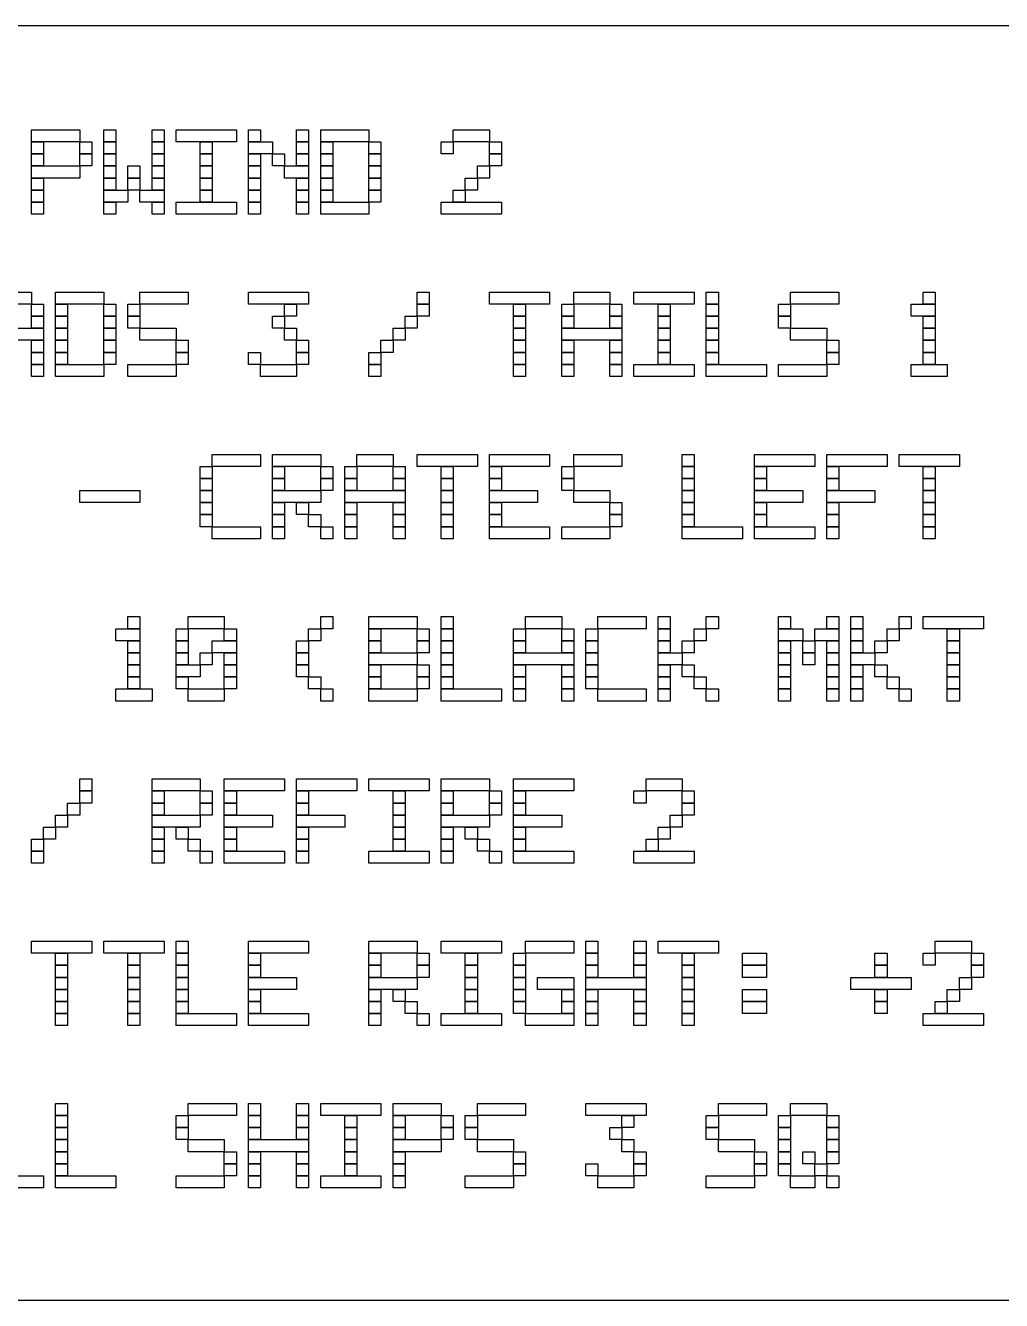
# Model space of a CAD drawing. Extents: x 4 to 296, y 4 to 580.
# Drawn here: x 96.1 to 138.2, y 4 to 59 of the extents above; entities that cross this region are included whole.
import ezdxf

# ---------------------------------------------------------------- set-up
doc = ezdxf.new("R2010")
doc.units = 0
doc.layers.add('CUT', color=1, linetype='CONTINUOUS')
doc.layers.add('RASTER', color=7, linetype='CONTINUOUS')

msp = doc.modelspace()

# ---------------------------------------------------------------- linework, layer by layer
at = {"layer": 'CUT'}
msp.add_lwpolyline([(142.04, 4), (68.84, 4), (68.137, 4.047), (67.528, 4.188), (67.012, 4.422), (66.59, 4.75), (66.262, 5.172), (66.028, 5.688), (65.887, 6.297), (65.84, 7), (65.84, 56), (65.887, 56.703), (66.028, 57.313), (66.262, 57.828), (66.59, 58.25), (67.012, 58.578), (67.528, 58.813), (68.137, 58.953), (68.84, 59), (142.04, 59)], dxfattribs=at)
at = {"layer": 'RASTER'}
for points in [[(96.34, 54.5), (98.42, 54.5), (98.42, 53.98), (96.34, 53.98)], [(99.46, 54.5), (99.98, 54.5), (99.98, 53.98), (99.46, 53.98)], [(101.54, 54.5), (102.06, 54.5), (102.06, 53.98), (101.54, 53.98)], [(102.58, 54.5), (105.18, 54.5), (105.18, 53.98), (102.58, 53.98)], [(105.7, 54.5), (106.22, 54.5), (106.22, 53.98), (105.7, 53.98)], [(107.78, 54.5), (108.3, 54.5), (108.3, 53.98), (107.78, 53.98)], [(108.82, 54.5), (110.9, 54.5), (110.9, 53.98), (108.82, 53.98)], [(114.54, 54.5), (116.1, 54.5), (116.1, 53.98), (114.54, 53.98)], [(96.34, 53.98), (96.86, 53.98), (96.86, 53.46), (96.34, 53.46)], [(98.42, 53.98), (98.94, 53.98), (98.94, 53.46), (98.42, 53.46)], [(99.46, 53.98), (99.98, 53.98), (99.98, 53.46), (99.46, 53.46)], [(101.54, 53.98), (102.06, 53.98), (102.06, 53.46), (101.54, 53.46)], [(103.62, 53.98), (104.14, 53.98), (104.14, 53.46), (103.62, 53.46)], [(105.7, 53.98), (106.74, 53.98), (106.74, 53.46), (105.7, 53.46)], [(107.78, 53.98), (108.3, 53.98), (108.3, 53.46), (107.78, 53.46)], [(108.82, 53.98), (109.34, 53.98), (109.34, 53.46), (108.82, 53.46)], [(110.9, 53.98), (111.42, 53.98), (111.42, 53.46), (110.9, 53.46)], [(114.02, 53.98), (114.54, 53.98), (114.54, 53.46), (114.02, 53.46)], [(116.1, 53.98), (116.62, 53.98), (116.62, 53.46), (116.1, 53.46)], [(96.34, 53.46), (96.86, 53.46), (96.86, 52.94), (96.34, 52.94)], [(98.42, 53.46), (98.94, 53.46), (98.94, 52.94), (98.42, 52.94)], [(99.46, 53.46), (99.98, 53.46), (99.98, 52.94), (99.46, 52.94)], [(101.54, 53.46), (102.06, 53.46), (102.06, 52.94), (101.54, 52.94)], [(103.62, 53.46), (104.14, 53.46), (104.14, 52.94), (103.62, 52.94)], [(105.7, 53.46), (106.22, 53.46), (106.22, 52.94), (105.7, 52.94)], [(106.74, 53.46), (107.26, 53.46), (107.26, 52.94), (106.74, 52.94)], [(107.78, 53.46), (108.3, 53.46), (108.3, 52.94), (107.78, 52.94)], [(108.82, 53.46), (109.34, 53.46), (109.34, 52.94), (108.82, 52.94)], [(110.9, 53.46), (111.42, 53.46), (111.42, 52.94), (110.9, 52.94)], [(116.1, 53.46), (116.62, 53.46), (116.62, 52.94), (116.1, 52.94)], [(96.34, 52.94), (98.42, 52.94), (98.42, 52.42), (96.34, 52.42)], [(99.46, 52.94), (99.98, 52.94), (99.98, 52.42), (99.46, 52.42)], [(100.5, 52.94), (101.02, 52.94), (101.02, 52.42), (100.5, 52.42)], [(101.54, 52.94), (102.06, 52.94), (102.06, 52.42), (101.54, 52.42)], [(103.62, 52.94), (104.14, 52.94), (104.14, 52.42), (103.62, 52.42)], [(105.7, 52.94), (106.22, 52.94), (106.22, 52.42), (105.7, 52.42)], [(107.26, 52.94), (108.3, 52.94), (108.3, 52.42), (107.26, 52.42)], [(108.82, 52.94), (109.34, 52.94), (109.34, 52.42), (108.82, 52.42)], [(110.9, 52.94), (111.42, 52.94), (111.42, 52.42), (110.9, 52.42)], [(115.58, 52.94), (116.1, 52.94), (116.1, 52.42), (115.58, 52.42)], [(96.34, 52.42), (96.86, 52.42), (96.86, 51.9), (96.34, 51.9)], [(99.46, 52.42), (99.98, 52.42), (99.98, 51.9), (99.46, 51.9)], [(100.5, 52.42), (101.02, 52.42), (101.02, 51.9), (100.5, 51.9)], [(101.54, 52.42), (102.06, 52.42), (102.06, 51.9), (101.54, 51.9)], [(103.62, 52.42), (104.14, 52.42), (104.14, 51.9), (103.62, 51.9)], [(105.7, 52.42), (106.22, 52.42), (106.22, 51.9), (105.7, 51.9)], [(107.78, 52.42), (108.3, 52.42), (108.3, 51.9), (107.78, 51.9)], [(108.82, 52.42), (109.34, 52.42), (109.34, 51.9), (108.82, 51.9)], [(110.9, 52.42), (111.42, 52.42), (111.42, 51.9), (110.9, 51.9)], [(115.06, 52.42), (115.58, 52.42), (115.58, 51.9), (115.06, 51.9)], [(96.34, 51.9), (96.86, 51.9), (96.86, 51.38), (96.34, 51.38)], [(99.46, 51.9), (100.5, 51.9), (100.5, 51.38), (99.46, 51.38)], [(101.02, 51.9), (102.06, 51.9), (102.06, 51.38), (101.02, 51.38)], [(103.62, 51.9), (104.14, 51.9), (104.14, 51.38), (103.62, 51.38)], [(105.7, 51.9), (106.22, 51.9), (106.22, 51.38), (105.7, 51.38)], [(107.78, 51.9), (108.3, 51.9), (108.3, 51.38), (107.78, 51.38)], [(108.82, 51.9), (109.34, 51.9), (109.34, 51.38), (108.82, 51.38)], [(110.9, 51.9), (111.42, 51.9), (111.42, 51.38), (110.9, 51.38)], [(114.54, 51.9), (115.06, 51.9), (115.06, 51.38), (114.54, 51.38)], [(96.34, 51.38), (96.86, 51.38), (96.86, 50.86), (96.34, 50.86)], [(99.46, 51.38), (99.98, 51.38), (99.98, 50.86), (99.46, 50.86)], [(101.54, 51.38), (102.06, 51.38), (102.06, 50.86), (101.54, 50.86)], [(102.58, 51.38), (105.18, 51.38), (105.18, 50.86), (102.58, 50.86)], [(105.7, 51.38), (106.22, 51.38), (106.22, 50.86), (105.7, 50.86)], [(107.78, 51.38), (108.3, 51.38), (108.3, 50.86), (107.78, 50.86)], [(108.82, 51.38), (110.9, 51.38), (110.9, 50.86), (108.82, 50.86)], [(114.02, 51.38), (116.62, 51.38), (116.62, 50.86), (114.02, 50.86)], [(94.78, 47.5), (96.34, 47.5), (96.34, 46.98), (94.78, 46.98)], [(97.38, 47.5), (99.46, 47.5), (99.46, 46.98), (97.38, 46.98)], [(101.02, 47.5), (103.1, 47.5), (103.1, 46.98), (101.02, 46.98)], [(105.7, 47.5), (108.3, 47.5), (108.3, 46.98), (105.7, 46.98)], [(112.98, 47.5), (113.5, 47.5), (113.5, 46.98), (112.98, 46.98)], [(116.1, 47.5), (118.7, 47.5), (118.7, 46.98), (116.1, 46.98)], [(119.74, 47.5), (121.3, 47.5), (121.3, 46.98), (119.74, 46.98)], [(122.34, 47.5), (124.94, 47.5), (124.94, 46.98), (122.34, 46.98)], [(125.46, 47.5), (125.98, 47.5), (125.98, 46.98), (125.46, 46.98)], [(129.1, 47.5), (131.18, 47.5), (131.18, 46.98), (129.1, 46.98)], [(134.82, 47.5), (135.34, 47.5), (135.34, 46.98), (134.82, 46.98)], [(96.34, 46.98), (96.86, 46.98), (96.86, 46.46), (96.34, 46.46)], [(97.38, 46.98), (97.9, 46.98), (97.9, 46.46), (97.38, 46.46)], [(99.46, 46.98), (99.98, 46.98), (99.98, 46.46), (99.46, 46.46)], [(100.5, 46.98), (101.02, 46.98), (101.02, 46.46), (100.5, 46.46)], [(107.26, 46.98), (107.78, 46.98), (107.78, 46.46), (107.26, 46.46)], [(112.98, 46.98), (113.5, 46.98), (113.5, 46.46), (112.98, 46.46)], [(117.14, 46.98), (117.66, 46.98), (117.66, 46.46), (117.14, 46.46)], [(119.22, 46.98), (119.74, 46.98), (119.74, 46.46), (119.22, 46.46)], [(121.3, 46.98), (121.82, 46.98), (121.82, 46.46), (121.3, 46.46)], [(123.38, 46.98), (123.9, 46.98), (123.9, 46.46), (123.38, 46.46)], [(125.46, 46.98), (125.98, 46.98), (125.98, 46.46), (125.46, 46.46)], [(128.58, 46.98), (129.1, 46.98), (129.1, 46.46), (128.58, 46.46)], [(134.3, 46.98), (135.34, 46.98), (135.34, 46.46), (134.3, 46.46)], [(96.34, 46.46), (96.86, 46.46), (96.86, 45.94), (96.34, 45.94)], [(97.38, 46.46), (97.9, 46.46), (97.9, 45.94), (97.38, 45.94)], [(99.46, 46.46), (99.98, 46.46), (99.98, 45.94), (99.46, 45.94)], [(100.5, 46.46), (101.02, 46.46), (101.02, 45.94), (100.5, 45.94)], [(106.74, 46.46), (107.26, 46.46), (107.26, 45.94), (106.74, 45.94)], [(112.46, 46.46), (112.98, 46.46), (112.98, 45.94), (112.46, 45.94)], [(117.14, 46.46), (117.66, 46.46), (117.66, 45.94), (117.14, 45.94)], [(119.22, 46.46), (119.74, 46.46), (119.74, 45.94), (119.22, 45.94)], [(121.3, 46.46), (121.82, 46.46), (121.82, 45.94), (121.3, 45.94)], [(123.38, 46.46), (123.9, 46.46), (123.9, 45.94), (123.38, 45.94)], [(125.46, 46.46), (125.98, 46.46), (125.98, 45.94), (125.46, 45.94)], [(128.58, 46.46), (129.1, 46.46), (129.1, 45.94), (128.58, 45.94)], [(134.82, 46.46), (135.34, 46.46), (135.34, 45.94), (134.82, 45.94)], [(94.26, 45.94), (96.86, 45.94), (96.86, 45.42), (94.26, 45.42)], [(97.38, 45.94), (97.9, 45.94), (97.9, 45.42), (97.38, 45.42)], [(99.46, 45.94), (99.98, 45.94), (99.98, 45.42), (99.46, 45.42)], [(101.02, 45.94), (102.58, 45.94), (102.58, 45.42), (101.02, 45.42)], [(107.26, 45.94), (107.78, 45.94), (107.78, 45.42), (107.26, 45.42)], [(111.94, 45.94), (112.46, 45.94), (112.46, 45.42), (111.94, 45.42)], [(117.14, 45.94), (117.66, 45.94), (117.66, 45.42), (117.14, 45.42)], [(119.22, 45.94), (121.82, 45.94), (121.82, 45.42), (119.22, 45.42)], [(123.38, 45.94), (123.9, 45.94), (123.9, 45.42), (123.38, 45.42)], [(125.46, 45.94), (125.98, 45.94), (125.98, 45.42), (125.46, 45.42)], [(129.1, 45.94), (130.66, 45.94), (130.66, 45.42), (129.1, 45.42)], [(134.82, 45.94), (135.34, 45.94), (135.34, 45.42), (134.82, 45.42)], [(96.34, 45.42), (96.86, 45.42), (96.86, 44.9), (96.34, 44.9)], [(97.38, 45.42), (97.9, 45.42), (97.9, 44.9), (97.38, 44.9)], [(99.46, 45.42), (99.98, 45.42), (99.98, 44.9), (99.46, 44.9)], [(102.58, 45.42), (103.1, 45.42), (103.1, 44.9), (102.58, 44.9)], [(107.78, 45.42), (108.3, 45.42), (108.3, 44.9), (107.78, 44.9)], [(111.42, 45.42), (111.94, 45.42), (111.94, 44.9), (111.42, 44.9)], [(117.14, 45.42), (117.66, 45.42), (117.66, 44.9), (117.14, 44.9)], [(119.22, 45.42), (119.74, 45.42), (119.74, 44.9), (119.22, 44.9)], [(121.3, 45.42), (121.82, 45.42), (121.82, 44.9), (121.3, 44.9)], [(123.38, 45.42), (123.9, 45.42), (123.9, 44.9), (123.38, 44.9)], [(125.46, 45.42), (125.98, 45.42), (125.98, 44.9), (125.46, 44.9)], [(130.66, 45.42), (131.18, 45.42), (131.18, 44.9), (130.66, 44.9)], [(134.82, 45.42), (135.34, 45.42), (135.34, 44.9), (134.82, 44.9)], [(96.34, 44.9), (96.86, 44.9), (96.86, 44.38), (96.34, 44.38)], [(97.38, 44.9), (97.9, 44.9), (97.9, 44.38), (97.38, 44.38)], [(99.46, 44.9), (99.98, 44.9), (99.98, 44.38), (99.46, 44.38)], [(102.58, 44.9), (103.1, 44.9), (103.1, 44.38), (102.58, 44.38)], [(105.7, 44.9), (106.22, 44.9), (106.22, 44.38), (105.7, 44.38)], [(107.78, 44.9), (108.3, 44.9), (108.3, 44.38), (107.78, 44.38)], [(110.9, 44.9), (111.42, 44.9), (111.42, 44.38), (110.9, 44.38)], [(117.14, 44.9), (117.66, 44.9), (117.66, 44.38), (117.14, 44.38)], [(119.22, 44.9), (119.74, 44.9), (119.74, 44.38), (119.22, 44.38)], [(121.3, 44.9), (121.82, 44.9), (121.82, 44.38), (121.3, 44.38)], [(123.38, 44.9), (123.9, 44.9), (123.9, 44.38), (123.38, 44.38)], [(125.46, 44.9), (125.98, 44.9), (125.98, 44.38), (125.46, 44.38)], [(130.66, 44.9), (131.18, 44.9), (131.18, 44.38), (130.66, 44.38)], [(134.82, 44.9), (135.34, 44.9), (135.34, 44.38), (134.82, 44.38)], [(96.34, 44.38), (96.86, 44.38), (96.86, 43.86), (96.34, 43.86)], [(97.38, 44.38), (99.46, 44.38), (99.46, 43.86), (97.38, 43.86)], [(100.5, 44.38), (102.58, 44.38), (102.58, 43.86), (100.5, 43.86)], [(106.22, 44.38), (107.78, 44.38), (107.78, 43.86), (106.22, 43.86)], [(110.9, 44.38), (111.42, 44.38), (111.42, 43.86), (110.9, 43.86)], [(117.14, 44.38), (117.66, 44.38), (117.66, 43.86), (117.14, 43.86)], [(119.22, 44.38), (119.74, 44.38), (119.74, 43.86), (119.22, 43.86)], [(121.3, 44.38), (121.82, 44.38), (121.82, 43.86), (121.3, 43.86)], [(122.34, 44.38), (124.94, 44.38), (124.94, 43.86), (122.34, 43.86)], [(125.46, 44.38), (128.06, 44.38), (128.06, 43.86), (125.46, 43.86)], [(128.58, 44.38), (130.66, 44.38), (130.66, 43.86), (128.58, 43.86)], [(134.3, 44.38), (135.86, 44.38), (135.86, 43.86), (134.3, 43.86)], [(104.14, 40.5), (106.22, 40.5), (106.22, 39.98), (104.14, 39.98)], [(106.74, 40.5), (108.82, 40.5), (108.82, 39.98), (106.74, 39.98)], [(110.38, 40.5), (111.94, 40.5), (111.94, 39.98), (110.38, 39.98)], [(112.98, 40.5), (115.58, 40.5), (115.58, 39.98), (112.98, 39.98)], [(116.1, 40.5), (118.7, 40.5), (118.7, 39.98), (116.1, 39.98)], [(119.74, 40.5), (121.82, 40.5), (121.82, 39.98), (119.74, 39.98)], [(124.42, 40.5), (124.94, 40.5), (124.94, 39.98), (124.42, 39.98)], [(127.54, 40.5), (130.14, 40.5), (130.14, 39.98), (127.54, 39.98)], [(130.66, 40.5), (133.26, 40.5), (133.26, 39.98), (130.66, 39.98)], [(133.78, 40.5), (136.38, 40.5), (136.38, 39.98), (133.78, 39.98)], [(103.62, 39.98), (104.14, 39.98), (104.14, 39.46), (103.62, 39.46)], [(106.74, 39.98), (107.26, 39.98), (107.26, 39.46), (106.74, 39.46)], [(108.82, 39.98), (109.34, 39.98), (109.34, 39.46), (108.82, 39.46)], [(109.86, 39.98), (110.38, 39.98), (110.38, 39.46), (109.86, 39.46)], [(111.94, 39.98), (112.46, 39.98), (112.46, 39.46), (111.94, 39.46)], [(114.02, 39.98), (114.54, 39.98), (114.54, 39.46), (114.02, 39.46)], [(116.1, 39.98), (116.62, 39.98), (116.62, 39.46), (116.1, 39.46)], [(119.22, 39.98), (119.74, 39.98), (119.74, 39.46), (119.22, 39.46)], [(124.42, 39.98), (124.94, 39.98), (124.94, 39.46), (124.42, 39.46)], [(127.54, 39.98), (128.06, 39.98), (128.06, 39.46), (127.54, 39.46)], [(130.66, 39.98), (131.18, 39.98), (131.18, 39.46), (130.66, 39.46)], [(134.82, 39.98), (135.34, 39.98), (135.34, 39.46), (134.82, 39.46)], [(103.62, 39.46), (104.14, 39.46), (104.14, 38.94), (103.62, 38.94)], [(106.74, 39.46), (107.26, 39.46), (107.26, 38.94), (106.74, 38.94)], [(108.82, 39.46), (109.34, 39.46), (109.34, 38.94), (108.82, 38.94)], [(109.86, 39.46), (110.38, 39.46), (110.38, 38.94), (109.86, 38.94)], [(111.94, 39.46), (112.46, 39.46), (112.46, 38.94), (111.94, 38.94)], [(114.02, 39.46), (114.54, 39.46), (114.54, 38.94), (114.02, 38.94)], [(116.1, 39.46), (116.62, 39.46), (116.62, 38.94), (116.1, 38.94)], [(119.22, 39.46), (119.74, 39.46), (119.74, 38.94), (119.22, 38.94)], [(124.42, 39.46), (124.94, 39.46), (124.94, 38.94), (124.42, 38.94)], [(127.54, 39.46), (128.06, 39.46), (128.06, 38.94), (127.54, 38.94)], [(130.66, 39.46), (131.18, 39.46), (131.18, 38.94), (130.66, 38.94)], [(134.82, 39.46), (135.34, 39.46), (135.34, 38.94), (134.82, 38.94)], [(98.42, 38.94), (101.02, 38.94), (101.02, 38.42), (98.42, 38.42)], [(103.62, 38.94), (104.14, 38.94), (104.14, 38.42), (103.62, 38.42)], [(106.74, 38.94), (108.82, 38.94), (108.82, 38.42), (106.74, 38.42)], [(109.86, 38.94), (112.46, 38.94), (112.46, 38.42), (109.86, 38.42)], [(114.02, 38.94), (114.54, 38.94), (114.54, 38.42), (114.02, 38.42)], [(116.1, 38.94), (118.18, 38.94), (118.18, 38.42), (116.1, 38.42)], [(119.74, 38.94), (121.3, 38.94), (121.3, 38.42), (119.74, 38.42)], [(124.42, 38.94), (124.94, 38.94), (124.94, 38.42), (124.42, 38.42)], [(127.54, 38.94), (129.62, 38.94), (129.62, 38.42), (127.54, 38.42)], [(130.66, 38.94), (132.74, 38.94), (132.74, 38.42), (130.66, 38.42)], [(134.82, 38.94), (135.34, 38.94), (135.34, 38.42), (134.82, 38.42)], [(103.62, 38.42), (104.14, 38.42), (104.14, 37.9), (103.62, 37.9)], [(106.74, 38.42), (107.26, 38.42), (107.26, 37.9), (106.74, 37.9)], [(107.78, 38.42), (108.3, 38.42), (108.3, 37.9), (107.78, 37.9)], [(109.86, 38.42), (110.38, 38.42), (110.38, 37.9), (109.86, 37.9)], [(111.94, 38.42), (112.46, 38.42), (112.46, 37.9), (111.94, 37.9)], [(114.02, 38.42), (114.54, 38.42), (114.54, 37.9), (114.02, 37.9)], [(116.1, 38.42), (116.62, 38.42), (116.62, 37.9), (116.1, 37.9)], [(121.3, 38.42), (121.82, 38.42), (121.82, 37.9), (121.3, 37.9)], [(124.42, 38.42), (124.94, 38.42), (124.94, 37.9), (124.42, 37.9)], [(127.54, 38.42), (128.06, 38.42), (128.06, 37.9), (127.54, 37.9)], [(130.66, 38.42), (131.18, 38.42), (131.18, 37.9), (130.66, 37.9)], [(134.82, 38.42), (135.34, 38.42), (135.34, 37.9), (134.82, 37.9)], [(103.62, 37.9), (104.14, 37.9), (104.14, 37.38), (103.62, 37.38)], [(106.74, 37.9), (107.26, 37.9), (107.26, 37.38), (106.74, 37.38)], [(108.3, 37.9), (108.82, 37.9), (108.82, 37.38), (108.3, 37.38)], [(109.86, 37.9), (110.38, 37.9), (110.38, 37.38), (109.86, 37.38)], [(111.94, 37.9), (112.46, 37.9), (112.46, 37.38), (111.94, 37.38)], [(114.02, 37.9), (114.54, 37.9), (114.54, 37.38), (114.02, 37.38)], [(116.1, 37.9), (116.62, 37.9), (116.62, 37.38), (116.1, 37.38)], [(121.3, 37.9), (121.82, 37.9), (121.82, 37.38), (121.3, 37.38)], [(124.42, 37.9), (124.94, 37.9), (124.94, 37.38), (124.42, 37.38)], [(127.54, 37.9), (128.06, 37.9), (128.06, 37.38), (127.54, 37.38)], [(130.66, 37.9), (131.18, 37.9), (131.18, 37.38), (130.66, 37.38)], [(134.82, 37.9), (135.34, 37.9), (135.34, 37.38), (134.82, 37.38)], [(104.14, 37.38), (106.22, 37.38), (106.22, 36.86), (104.14, 36.86)], [(106.74, 37.38), (107.26, 37.38), (107.26, 36.86), (106.74, 36.86)], [(108.82, 37.38), (109.34, 37.38), (109.34, 36.86), (108.82, 36.86)], [(109.86, 37.38), (110.38, 37.38), (110.38, 36.86), (109.86, 36.86)], [(111.94, 37.38), (112.46, 37.38), (112.46, 36.86), (111.94, 36.86)], [(114.02, 37.38), (114.54, 37.38), (114.54, 36.86), (114.02, 36.86)], [(116.1, 37.38), (118.7, 37.38), (118.7, 36.86), (116.1, 36.86)], [(119.22, 37.38), (121.3, 37.38), (121.3, 36.86), (119.22, 36.86)], [(124.42, 37.38), (127.02, 37.38), (127.02, 36.86), (124.42, 36.86)], [(127.54, 37.38), (130.14, 37.38), (130.14, 36.86), (127.54, 36.86)], [(130.66, 37.38), (131.18, 37.38), (131.18, 36.86), (130.66, 36.86)], [(134.82, 37.38), (135.34, 37.38), (135.34, 36.86), (134.82, 36.86)], [(100.5, 33.5), (101.02, 33.5), (101.02, 32.98), (100.5, 32.98)], [(103.1, 33.5), (104.66, 33.5), (104.66, 32.98), (103.1, 32.98)], [(108.82, 33.5), (109.34, 33.5), (109.34, 32.98), (108.82, 32.98)], [(110.9, 33.5), (112.98, 33.5), (112.98, 32.98), (110.9, 32.98)], [(114.02, 33.5), (114.54, 33.5), (114.54, 32.98), (114.02, 32.98)], [(117.66, 33.5), (119.22, 33.5), (119.22, 32.98), (117.66, 32.98)], [(120.78, 33.5), (122.86, 33.5), (122.86, 32.98), (120.78, 32.98)], [(123.38, 33.5), (123.9, 33.5), (123.9, 32.98), (123.38, 32.98)], [(125.46, 33.5), (125.98, 33.5), (125.98, 32.98), (125.46, 32.98)], [(128.58, 33.5), (129.1, 33.5), (129.1, 32.98), (128.58, 32.98)], [(130.66, 33.5), (131.18, 33.5), (131.18, 32.98), (130.66, 32.98)], [(131.7, 33.5), (132.22, 33.5), (132.22, 32.98), (131.7, 32.98)], [(133.78, 33.5), (134.3, 33.5), (134.3, 32.98), (133.78, 32.98)], [(134.82, 33.5), (137.42, 33.5), (137.42, 32.98), (134.82, 32.98)], [(99.98, 32.98), (101.02, 32.98), (101.02, 32.46), (99.98, 32.46)], [(100.5, 32.46), (101.02, 32.46), (101.02, 31.94), (100.5, 31.94)], [(102.58, 32.98), (103.1, 32.98), (103.1, 32.46), (102.58, 32.46)], [(102.58, 32.46), (103.1, 32.46), (103.1, 31.94), (102.58, 31.94)], [(104.14, 32.46), (105.18, 32.46), (105.18, 31.94), (104.14, 31.94)], [(104.66, 32.98), (105.18, 32.98), (105.18, 32.46), (104.66, 32.46)], [(107.78, 32.46), (108.3, 32.46), (108.3, 31.94), (107.78, 31.94)], [(108.3, 32.98), (108.82, 32.98), (108.82, 32.46), (108.3, 32.46)], [(110.9, 32.98), (111.42, 32.98), (111.42, 32.46), (110.9, 32.46)], [(110.9, 32.46), (111.42, 32.46), (111.42, 31.94), (110.9, 31.94)], [(112.98, 32.98), (113.5, 32.98), (113.5, 32.46), (112.98, 32.46)], [(112.98, 32.46), (113.5, 32.46), (113.5, 31.94), (112.98, 31.94)], [(114.02, 32.98), (114.54, 32.98), (114.54, 32.46), (114.02, 32.46)], [(114.02, 32.46), (114.54, 32.46), (114.54, 31.94), (114.02, 31.94)], [(117.14, 32.98), (117.66, 32.98), (117.66, 32.46), (117.14, 32.46)], [(117.14, 32.46), (117.66, 32.46), (117.66, 31.94), (117.14, 31.94)], [(119.22, 32.98), (119.74, 32.98), (119.74, 32.46), (119.22, 32.46)], [(119.22, 32.46), (119.74, 32.46), (119.74, 31.94), (119.22, 31.94)], [(120.26, 32.98), (120.78, 32.98), (120.78, 32.46), (120.26, 32.46)], [(120.26, 32.46), (120.78, 32.46), (120.78, 31.94), (120.26, 31.94)], [(123.38, 32.98), (123.9, 32.98), (123.9, 32.46), (123.38, 32.46)], [(123.38, 32.46), (123.9, 32.46), (123.9, 31.94), (123.38, 31.94)], [(124.42, 32.46), (124.94, 32.46), (124.94, 31.94), (124.42, 31.94)], [(124.94, 32.98), (125.46, 32.98), (125.46, 32.46), (124.94, 32.46)], [(128.58, 32.98), (129.62, 32.98), (129.62, 32.46), (128.58, 32.46)], [(128.58, 32.46), (129.1, 32.46), (129.1, 31.94), (128.58, 31.94)], [(129.62, 32.46), (130.14, 32.46), (130.14, 31.94), (129.62, 31.94)], [(130.14, 32.98), (131.18, 32.98), (131.18, 32.46), (130.14, 32.46)], [(130.66, 32.46), (131.18, 32.46), (131.18, 31.94), (130.66, 31.94)], [(131.7, 32.98), (132.22, 32.98), (132.22, 32.46), (131.7, 32.46)], [(131.7, 32.46), (132.22, 32.46), (132.22, 31.94), (131.7, 31.94)], [(132.74, 32.46), (133.26, 32.46), (133.26, 31.94), (132.74, 31.94)], [(133.26, 32.98), (133.78, 32.98), (133.78, 32.46), (133.26, 32.46)], [(135.86, 32.98), (136.38, 32.98), (136.38, 32.46), (135.86, 32.46)], [(135.86, 32.46), (136.38, 32.46), (136.38, 31.94), (135.86, 31.94)], [(100.5, 31.94), (101.02, 31.94), (101.02, 31.42), (100.5, 31.42)], [(102.58, 31.94), (103.1, 31.94), (103.1, 31.42), (102.58, 31.42)], [(103.62, 31.94), (104.14, 31.94), (104.14, 31.42), (103.62, 31.42)], [(104.66, 31.94), (105.18, 31.94), (105.18, 31.42), (104.66, 31.42)], [(107.78, 31.94), (108.3, 31.94), (108.3, 31.42), (107.78, 31.42)], [(110.9, 31.94), (112.98, 31.94), (112.98, 31.42), (110.9, 31.42)], [(114.02, 31.94), (114.54, 31.94), (114.54, 31.42), (114.02, 31.42)], [(117.14, 31.94), (119.74, 31.94), (119.74, 31.42), (117.14, 31.42)], [(120.26, 31.94), (120.78, 31.94), (120.78, 31.42), (120.26, 31.42)], [(123.38, 31.94), (124.42, 31.94), (124.42, 31.42), (123.38, 31.42)], [(128.58, 31.94), (129.1, 31.94), (129.1, 31.42), (128.58, 31.42)], [(129.62, 31.94), (130.14, 31.94), (130.14, 31.42), (129.62, 31.42)], [(130.66, 31.94), (131.18, 31.94), (131.18, 31.42), (130.66, 31.42)], [(131.7, 31.94), (132.74, 31.94), (132.74, 31.42), (131.7, 31.42)], [(135.86, 31.94), (136.38, 31.94), (136.38, 31.42), (135.86, 31.42)], [(100.5, 31.42), (101.02, 31.42), (101.02, 30.9), (100.5, 30.9)], [(102.58, 31.42), (103.62, 31.42), (103.62, 30.9), (102.58, 30.9)], [(104.66, 31.42), (105.18, 31.42), (105.18, 30.9), (104.66, 30.9)], [(107.78, 31.42), (108.3, 31.42), (108.3, 30.9), (107.78, 30.9)], [(110.9, 31.42), (111.42, 31.42), (111.42, 30.9), (110.9, 30.9)], [(112.98, 31.42), (113.5, 31.42), (113.5, 30.9), (112.98, 30.9)], [(114.02, 31.42), (114.54, 31.42), (114.54, 30.9), (114.02, 30.9)], [(117.14, 31.42), (117.66, 31.42), (117.66, 30.9), (117.14, 30.9)], [(119.22, 31.42), (119.74, 31.42), (119.74, 30.9), (119.22, 30.9)], [(120.26, 31.42), (120.78, 31.42), (120.78, 30.9), (120.26, 30.9)], [(123.38, 31.42), (123.9, 31.42), (123.9, 30.9), (123.38, 30.9)], [(124.42, 31.42), (124.94, 31.42), (124.94, 30.9), (124.42, 30.9)], [(128.58, 31.42), (129.1, 31.42), (129.1, 30.9), (128.58, 30.9)], [(130.66, 31.42), (131.18, 31.42), (131.18, 30.9), (130.66, 30.9)], [(131.7, 31.42), (132.22, 31.42), (132.22, 30.9), (131.7, 30.9)], [(132.74, 31.42), (133.26, 31.42), (133.26, 30.9), (132.74, 30.9)], [(135.86, 31.42), (136.38, 31.42), (136.38, 30.9), (135.86, 30.9)], [(100.5, 30.9), (101.02, 30.9), (101.02, 30.38), (100.5, 30.38)], [(102.58, 30.9), (103.1, 30.9), (103.1, 30.38), (102.58, 30.38)], [(104.66, 30.9), (105.18, 30.9), (105.18, 30.38), (104.66, 30.38)], [(108.3, 30.9), (108.82, 30.9), (108.82, 30.38), (108.3, 30.38)], [(110.9, 30.9), (111.42, 30.9), (111.42, 30.38), (110.9, 30.38)], [(112.98, 30.9), (113.5, 30.9), (113.5, 30.38), (112.98, 30.38)], [(114.02, 30.9), (114.54, 30.9), (114.54, 30.38), (114.02, 30.38)], [(117.14, 30.9), (117.66, 30.9), (117.66, 30.38), (117.14, 30.38)], [(119.22, 30.9), (119.74, 30.9), (119.74, 30.38), (119.22, 30.38)], [(120.26, 30.9), (120.78, 30.9), (120.78, 30.38), (120.26, 30.38)], [(123.38, 30.9), (123.9, 30.9), (123.9, 30.38), (123.38, 30.38)], [(124.94, 30.9), (125.46, 30.9), (125.46, 30.38), (124.94, 30.38)], [(128.58, 30.9), (129.1, 30.9), (129.1, 30.38), (128.58, 30.38)], [(130.66, 30.9), (131.18, 30.9), (131.18, 30.38), (130.66, 30.38)], [(131.7, 30.9), (132.22, 30.9), (132.22, 30.38), (131.7, 30.38)], [(133.26, 30.9), (133.78, 30.9), (133.78, 30.38), (133.26, 30.38)], [(135.86, 30.9), (136.38, 30.9), (136.38, 30.38), (135.86, 30.38)], [(99.98, 30.38), (101.54, 30.38), (101.54, 29.86), (99.98, 29.86)], [(103.1, 30.38), (104.66, 30.38), (104.66, 29.86), (103.1, 29.86)], [(108.82, 30.38), (109.34, 30.38), (109.34, 29.86), (108.82, 29.86)], [(110.9, 30.38), (112.98, 30.38), (112.98, 29.86), (110.9, 29.86)], [(114.02, 30.38), (116.62, 30.38), (116.62, 29.86), (114.02, 29.86)], [(117.14, 30.38), (117.66, 30.38), (117.66, 29.86), (117.14, 29.86)], [(119.22, 30.38), (119.74, 30.38), (119.74, 29.86), (119.22, 29.86)], [(120.78, 30.38), (122.86, 30.38), (122.86, 29.86), (120.78, 29.86)], [(123.38, 30.38), (123.9, 30.38), (123.9, 29.86), (123.38, 29.86)], [(125.46, 30.38), (125.98, 30.38), (125.98, 29.86), (125.46, 29.86)], [(128.58, 30.38), (129.1, 30.38), (129.1, 29.86), (128.58, 29.86)], [(130.66, 30.38), (131.18, 30.38), (131.18, 29.86), (130.66, 29.86)], [(131.7, 30.38), (132.22, 30.38), (132.22, 29.86), (131.7, 29.86)], [(133.78, 30.38), (134.3, 30.38), (134.3, 29.86), (133.78, 29.86)], [(135.86, 30.38), (136.38, 30.38), (136.38, 29.86), (135.86, 29.86)], [(98.42, 26.5), (98.94, 26.5), (98.94, 25.98), (98.42, 25.98)], [(101.54, 26.5), (103.62, 26.5), (103.62, 25.98), (101.54, 25.98)], [(104.66, 26.5), (107.26, 26.5), (107.26, 25.98), (104.66, 25.98)], [(107.78, 26.5), (110.38, 26.5), (110.38, 25.98), (107.78, 25.98)], [(110.9, 26.5), (113.5, 26.5), (113.5, 25.98), (110.9, 25.98)], [(114.02, 26.5), (116.1, 26.5), (116.1, 25.98), (114.02, 25.98)], [(117.14, 26.5), (119.74, 26.5), (119.74, 25.98), (117.14, 25.98)], [(122.86, 26.5), (124.42, 26.5), (124.42, 25.98), (122.86, 25.98)], [(98.42, 25.98), (98.94, 25.98), (98.94, 25.46), (98.42, 25.46)], [(101.54, 25.98), (102.06, 25.98), (102.06, 25.46), (101.54, 25.46)], [(103.62, 25.98), (104.14, 25.98), (104.14, 25.46), (103.62, 25.46)], [(104.66, 25.98), (105.18, 25.98), (105.18, 25.46), (104.66, 25.46)], [(107.78, 25.98), (108.3, 25.98), (108.3, 25.46), (107.78, 25.46)], [(111.94, 25.98), (112.46, 25.98), (112.46, 25.46), (111.94, 25.46)], [(114.02, 25.98), (114.54, 25.98), (114.54, 25.46), (114.02, 25.46)], [(116.1, 25.98), (116.62, 25.98), (116.62, 25.46), (116.1, 25.46)], [(117.14, 25.98), (117.66, 25.98), (117.66, 25.46), (117.14, 25.46)], [(122.34, 25.98), (122.86, 25.98), (122.86, 25.46), (122.34, 25.46)], [(124.42, 25.98), (124.94, 25.98), (124.94, 25.46), (124.42, 25.46)], [(97.9, 25.46), (98.42, 25.46), (98.42, 24.94), (97.9, 24.94)], [(101.54, 25.46), (102.06, 25.46), (102.06, 24.94), (101.54, 24.94)], [(103.62, 25.46), (104.14, 25.46), (104.14, 24.94), (103.62, 24.94)], [(104.66, 25.46), (105.18, 25.46), (105.18, 24.94), (104.66, 24.94)], [(107.78, 25.46), (108.3, 25.46), (108.3, 24.94), (107.78, 24.94)], [(111.94, 25.46), (112.46, 25.46), (112.46, 24.94), (111.94, 24.94)], [(114.02, 25.46), (114.54, 25.46), (114.54, 24.94), (114.02, 24.94)], [(116.1, 25.46), (116.62, 25.46), (116.62, 24.94), (116.1, 24.94)], [(117.14, 25.46), (117.66, 25.46), (117.66, 24.94), (117.14, 24.94)], [(124.42, 25.46), (124.94, 25.46), (124.94, 24.94), (124.42, 24.94)], [(97.38, 24.94), (97.9, 24.94), (97.9, 24.42), (97.38, 24.42)], [(101.54, 24.94), (103.62, 24.94), (103.62, 24.42), (101.54, 24.42)], [(104.66, 24.94), (106.74, 24.94), (106.74, 24.42), (104.66, 24.42)], [(107.78, 24.94), (109.86, 24.94), (109.86, 24.42), (107.78, 24.42)], [(111.94, 24.94), (112.46, 24.94), (112.46, 24.42), (111.94, 24.42)], [(114.02, 24.94), (116.1, 24.94), (116.1, 24.42), (114.02, 24.42)], [(117.14, 24.94), (119.22, 24.94), (119.22, 24.42), (117.14, 24.42)], [(123.9, 24.94), (124.42, 24.94), (124.42, 24.42), (123.9, 24.42)], [(96.86, 24.42), (97.38, 24.42), (97.38, 23.9), (96.86, 23.9)], [(101.54, 24.42), (102.06, 24.42), (102.06, 23.9), (101.54, 23.9)], [(102.58, 24.42), (103.1, 24.42), (103.1, 23.9), (102.58, 23.9)], [(104.66, 24.42), (105.18, 24.42), (105.18, 23.9), (104.66, 23.9)], [(107.78, 24.42), (108.3, 24.42), (108.3, 23.9), (107.78, 23.9)], [(111.94, 24.42), (112.46, 24.42), (112.46, 23.9), (111.94, 23.9)], [(114.02, 24.42), (114.54, 24.42), (114.54, 23.9), (114.02, 23.9)], [(115.06, 24.42), (115.58, 24.42), (115.58, 23.9), (115.06, 23.9)], [(117.14, 24.42), (117.66, 24.42), (117.66, 23.9), (117.14, 23.9)], [(123.38, 24.42), (123.9, 24.42), (123.9, 23.9), (123.38, 23.9)], [(96.34, 23.9), (96.86, 23.9), (96.86, 23.38), (96.34, 23.38)], [(101.54, 23.9), (102.06, 23.9), (102.06, 23.38), (101.54, 23.38)], [(103.1, 23.9), (103.62, 23.9), (103.62, 23.38), (103.1, 23.38)], [(104.66, 23.9), (105.18, 23.9), (105.18, 23.38), (104.66, 23.38)], [(107.78, 23.9), (108.3, 23.9), (108.3, 23.38), (107.78, 23.38)], [(111.94, 23.9), (112.46, 23.9), (112.46, 23.38), (111.94, 23.38)], [(114.02, 23.9), (114.54, 23.9), (114.54, 23.38), (114.02, 23.38)], [(115.58, 23.9), (116.1, 23.9), (116.1, 23.38), (115.58, 23.38)], [(117.14, 23.9), (117.66, 23.9), (117.66, 23.38), (117.14, 23.38)], [(122.86, 23.9), (123.38, 23.9), (123.38, 23.38), (122.86, 23.38)], [(96.34, 23.38), (96.86, 23.38), (96.86, 22.86), (96.34, 22.86)], [(101.54, 23.38), (102.06, 23.38), (102.06, 22.86), (101.54, 22.86)], [(103.62, 23.38), (104.14, 23.38), (104.14, 22.86), (103.62, 22.86)], [(104.66, 23.38), (107.26, 23.38), (107.26, 22.86), (104.66, 22.86)], [(107.78, 23.38), (108.3, 23.38), (108.3, 22.86), (107.78, 22.86)], [(110.9, 23.38), (113.5, 23.38), (113.5, 22.86), (110.9, 22.86)], [(114.02, 23.38), (114.54, 23.38), (114.54, 22.86), (114.02, 22.86)], [(116.1, 23.38), (116.62, 23.38), (116.62, 22.86), (116.1, 22.86)], [(117.14, 23.38), (119.74, 23.38), (119.74, 22.86), (117.14, 22.86)], [(122.34, 23.38), (124.94, 23.38), (124.94, 22.86), (122.34, 22.86)], [(96.34, 19.5), (98.94, 19.5), (98.94, 18.98), (96.34, 18.98)], [(99.46, 19.5), (102.06, 19.5), (102.06, 18.98), (99.46, 18.98)], [(102.58, 19.5), (103.1, 19.5), (103.1, 18.98), (102.58, 18.98)], [(105.7, 19.5), (108.3, 19.5), (108.3, 18.98), (105.7, 18.98)], [(110.9, 19.5), (112.98, 19.5), (112.98, 18.98), (110.9, 18.98)], [(114.02, 19.5), (116.62, 19.5), (116.62, 18.98), (114.02, 18.98)], [(117.66, 19.5), (119.74, 19.5), (119.74, 18.98), (117.66, 18.98)], [(120.26, 19.5), (120.78, 19.5), (120.78, 18.98), (120.26, 18.98)], [(122.34, 19.5), (122.86, 19.5), (122.86, 18.98), (122.34, 18.98)], [(123.38, 19.5), (125.98, 19.5), (125.98, 18.98), (123.38, 18.98)], [(135.34, 19.5), (136.9, 19.5), (136.9, 18.98), (135.34, 18.98)], [(97.38, 18.98), (97.9, 18.98), (97.9, 18.46), (97.38, 18.46)], [(100.5, 18.98), (101.02, 18.98), (101.02, 18.46), (100.5, 18.46)], [(102.58, 18.98), (103.1, 18.98), (103.1, 18.46), (102.58, 18.46)], [(105.7, 18.98), (106.22, 18.98), (106.22, 18.46), (105.7, 18.46)], [(110.9, 18.98), (111.42, 18.98), (111.42, 18.46), (110.9, 18.46)], [(112.98, 18.98), (113.5, 18.98), (113.5, 18.46), (112.98, 18.46)], [(115.06, 18.98), (115.58, 18.98), (115.58, 18.46), (115.06, 18.46)], [(117.14, 18.98), (117.66, 18.98), (117.66, 18.46), (117.14, 18.46)], [(120.26, 18.98), (120.78, 18.98), (120.78, 18.46), (120.26, 18.46)], [(122.34, 18.98), (122.86, 18.98), (122.86, 18.46), (122.34, 18.46)], [(124.42, 18.98), (124.94, 18.98), (124.94, 18.46), (124.42, 18.46)], [(127.02, 18.98), (128.06, 18.98), (128.06, 18.46), (127.02, 18.46)], [(132.74, 18.98), (133.26, 18.98), (133.26, 18.46), (132.74, 18.46)], [(134.82, 18.98), (135.34, 18.98), (135.34, 18.46), (134.82, 18.46)], [(136.9, 18.98), (137.42, 18.98), (137.42, 18.46), (136.9, 18.46)], [(97.38, 18.46), (97.9, 18.46), (97.9, 17.94), (97.38, 17.94)], [(100.5, 18.46), (101.02, 18.46), (101.02, 17.94), (100.5, 17.94)], [(102.58, 18.46), (103.1, 18.46), (103.1, 17.94), (102.58, 17.94)], [(105.7, 18.46), (106.22, 18.46), (106.22, 17.94), (105.7, 17.94)], [(110.9, 18.46), (111.42, 18.46), (111.42, 17.94), (110.9, 17.94)], [(112.98, 18.46), (113.5, 18.46), (113.5, 17.94), (112.98, 17.94)], [(115.06, 18.46), (115.58, 18.46), (115.58, 17.94), (115.06, 17.94)], [(117.14, 18.46), (117.66, 18.46), (117.66, 17.94), (117.14, 17.94)], [(120.26, 18.46), (120.78, 18.46), (120.78, 17.94), (120.26, 17.94)], [(122.34, 18.46), (122.86, 18.46), (122.86, 17.94), (122.34, 17.94)], [(124.42, 18.46), (124.94, 18.46), (124.94, 17.94), (124.42, 17.94)], [(127.02, 18.46), (128.06, 18.46), (128.06, 17.94), (127.02, 17.94)], [(132.74, 18.46), (133.26, 18.46), (133.26, 17.94), (132.74, 17.94)], [(136.9, 18.46), (137.42, 18.46), (137.42, 17.94), (136.9, 17.94)], [(97.38, 17.94), (97.9, 17.94), (97.9, 17.42), (97.38, 17.42)], [(100.5, 17.94), (101.02, 17.94), (101.02, 17.42), (100.5, 17.42)], [(102.58, 17.94), (103.1, 17.94), (103.1, 17.42), (102.58, 17.42)], [(105.7, 17.94), (107.78, 17.94), (107.78, 17.42), (105.7, 17.42)], [(110.9, 17.94), (112.98, 17.94), (112.98, 17.42), (110.9, 17.42)], [(115.06, 17.94), (115.58, 17.94), (115.58, 17.42), (115.06, 17.42)], [(117.14, 17.94), (117.66, 17.94), (117.66, 17.42), (117.14, 17.42)], [(118.18, 17.94), (119.74, 17.94), (119.74, 17.42), (118.18, 17.42)], [(120.26, 17.94), (122.86, 17.94), (122.86, 17.42), (120.26, 17.42)], [(124.42, 17.94), (124.94, 17.94), (124.94, 17.42), (124.42, 17.42)], [(131.7, 17.94), (134.3, 17.94), (134.3, 17.42), (131.7, 17.42)], [(136.38, 17.94), (136.9, 17.94), (136.9, 17.42), (136.38, 17.42)], [(97.38, 17.42), (97.9, 17.42), (97.9, 16.9), (97.38, 16.9)], [(100.5, 17.42), (101.02, 17.42), (101.02, 16.9), (100.5, 16.9)], [(102.58, 17.42), (103.1, 17.42), (103.1, 16.9), (102.58, 16.9)], [(105.7, 17.42), (106.22, 17.42), (106.22, 16.9), (105.7, 16.9)], [(110.9, 17.42), (111.42, 17.42), (111.42, 16.9), (110.9, 16.9)], [(111.94, 17.42), (112.46, 17.42), (112.46, 16.9), (111.94, 16.9)], [(115.06, 17.42), (115.58, 17.42), (115.58, 16.9), (115.06, 16.9)], [(117.14, 17.42), (117.66, 17.42), (117.66, 16.9), (117.14, 16.9)], [(119.22, 17.42), (119.74, 17.42), (119.74, 16.9), (119.22, 16.9)], [(120.26, 17.42), (120.78, 17.42), (120.78, 16.9), (120.26, 16.9)], [(122.34, 17.42), (122.86, 17.42), (122.86, 16.9), (122.34, 16.9)], [(124.42, 17.42), (124.94, 17.42), (124.94, 16.9), (124.42, 16.9)], [(127.02, 17.42), (128.06, 17.42), (128.06, 16.9), (127.02, 16.9)], [(132.74, 17.42), (133.26, 17.42), (133.26, 16.9), (132.74, 16.9)], [(135.86, 17.42), (136.38, 17.42), (136.38, 16.9), (135.86, 16.9)], [(97.38, 16.9), (97.9, 16.9), (97.9, 16.38), (97.38, 16.38)], [(100.5, 16.9), (101.02, 16.9), (101.02, 16.38), (100.5, 16.38)], [(102.58, 16.9), (103.1, 16.9), (103.1, 16.38), (102.58, 16.38)], [(105.7, 16.9), (106.22, 16.9), (106.22, 16.38), (105.7, 16.38)], [(110.9, 16.9), (111.42, 16.9), (111.42, 16.38), (110.9, 16.38)], [(112.46, 16.9), (112.98, 16.9), (112.98, 16.38), (112.46, 16.38)], [(115.06, 16.9), (115.58, 16.9), (115.58, 16.38), (115.06, 16.38)], [(117.14, 16.9), (117.66, 16.9), (117.66, 16.38), (117.14, 16.38)], [(119.22, 16.9), (119.74, 16.9), (119.74, 16.38), (119.22, 16.38)], [(120.26, 16.9), (120.78, 16.9), (120.78, 16.38), (120.26, 16.38)], [(122.34, 16.9), (122.86, 16.9), (122.86, 16.38), (122.34, 16.38)], [(124.42, 16.9), (124.94, 16.9), (124.94, 16.38), (124.42, 16.38)], [(127.02, 16.9), (128.06, 16.9), (128.06, 16.38), (127.02, 16.38)], [(132.74, 16.9), (133.26, 16.9), (133.26, 16.38), (132.74, 16.38)], [(135.34, 16.9), (135.86, 16.9), (135.86, 16.38), (135.34, 16.38)], [(97.38, 16.38), (97.9, 16.38), (97.9, 15.86), (97.38, 15.86)], [(100.5, 16.38), (101.02, 16.38), (101.02, 15.86), (100.5, 15.86)], [(102.58, 16.38), (105.18, 16.38), (105.18, 15.86), (102.58, 15.86)], [(105.7, 16.38), (108.3, 16.38), (108.3, 15.86), (105.7, 15.86)], [(110.9, 16.38), (111.42, 16.38), (111.42, 15.86), (110.9, 15.86)], [(112.98, 16.38), (113.5, 16.38), (113.5, 15.86), (112.98, 15.86)], [(114.02, 16.38), (116.62, 16.38), (116.62, 15.86), (114.02, 15.86)], [(117.66, 16.38), (119.74, 16.38), (119.74, 15.86), (117.66, 15.86)], [(120.26, 16.38), (120.78, 16.38), (120.78, 15.86), (120.26, 15.86)], [(122.34, 16.38), (122.86, 16.38), (122.86, 15.86), (122.34, 15.86)], [(124.42, 16.38), (124.94, 16.38), (124.94, 15.86), (124.42, 15.86)], [(134.82, 16.38), (137.42, 16.38), (137.42, 15.86), (134.82, 15.86)], [(97.38, 12.5), (97.9, 12.5), (97.9, 11.98), (97.38, 11.98)], [(103.1, 12.5), (105.18, 12.5), (105.18, 11.98), (103.1, 11.98)], [(105.7, 12.5), (106.22, 12.5), (106.22, 11.98), (105.7, 11.98)], [(107.78, 12.5), (108.3, 12.5), (108.3, 11.98), (107.78, 11.98)], [(108.82, 12.5), (111.42, 12.5), (111.42, 11.98), (108.82, 11.98)], [(111.94, 12.5), (114.02, 12.5), (114.02, 11.98), (111.94, 11.98)], [(115.58, 12.5), (117.66, 12.5), (117.66, 11.98), (115.58, 11.98)], [(120.26, 12.5), (122.86, 12.5), (122.86, 11.98), (120.26, 11.98)], [(125.98, 12.5), (128.06, 12.5), (128.06, 11.98), (125.98, 11.98)], [(129.1, 12.5), (130.66, 12.5), (130.66, 11.98), (129.1, 11.98)], [(97.38, 11.98), (97.9, 11.98), (97.9, 11.46), (97.38, 11.46)], [(102.58, 11.98), (103.1, 11.98), (103.1, 11.46), (102.58, 11.46)], [(105.7, 11.98), (106.22, 11.98), (106.22, 11.46), (105.7, 11.46)], [(107.78, 11.98), (108.3, 11.98), (108.3, 11.46), (107.78, 11.46)], [(109.86, 11.98), (110.38, 11.98), (110.38, 11.46), (109.86, 11.46)], [(111.94, 11.98), (112.46, 11.98), (112.46, 11.46), (111.94, 11.46)], [(114.02, 11.98), (114.54, 11.98), (114.54, 11.46), (114.02, 11.46)], [(115.06, 11.98), (115.58, 11.98), (115.58, 11.46), (115.06, 11.46)], [(121.82, 11.98), (122.34, 11.98), (122.34, 11.46), (121.82, 11.46)], [(125.46, 11.98), (125.98, 11.98), (125.98, 11.46), (125.46, 11.46)], [(128.58, 11.98), (129.1, 11.98), (129.1, 11.46), (128.58, 11.46)], [(130.66, 11.98), (131.18, 11.98), (131.18, 11.46), (130.66, 11.46)], [(97.38, 11.46), (97.9, 11.46), (97.9, 10.94), (97.38, 10.94)], [(102.58, 11.46), (103.1, 11.46), (103.1, 10.94), (102.58, 10.94)], [(105.7, 11.46), (106.22, 11.46), (106.22, 10.94), (105.7, 10.94)], [(107.78, 11.46), (108.3, 11.46), (108.3, 10.94), (107.78, 10.94)], [(109.86, 11.46), (110.38, 11.46), (110.38, 10.94), (109.86, 10.94)], [(111.94, 11.46), (112.46, 11.46), (112.46, 10.94), (111.94, 10.94)], [(114.02, 11.46), (114.54, 11.46), (114.54, 10.94), (114.02, 10.94)], [(115.06, 11.46), (115.58, 11.46), (115.58, 10.94), (115.06, 10.94)], [(121.3, 11.46), (121.82, 11.46), (121.82, 10.94), (121.3, 10.94)], [(125.46, 11.46), (125.98, 11.46), (125.98, 10.94), (125.46, 10.94)], [(128.58, 11.46), (129.1, 11.46), (129.1, 10.94), (128.58, 10.94)], [(130.66, 11.46), (131.18, 11.46), (131.18, 10.94), (130.66, 10.94)], [(97.38, 10.94), (97.9, 10.94), (97.9, 10.42), (97.38, 10.42)], [(103.1, 10.94), (104.66, 10.94), (104.66, 10.42), (103.1, 10.42)], [(105.7, 10.94), (108.3, 10.94), (108.3, 10.42), (105.7, 10.42)], [(109.86, 10.94), (110.38, 10.94), (110.38, 10.42), (109.86, 10.42)], [(111.94, 10.94), (114.02, 10.94), (114.02, 10.42), (111.94, 10.42)], [(115.58, 10.94), (117.14, 10.94), (117.14, 10.42), (115.58, 10.42)], [(121.82, 10.94), (122.34, 10.94), (122.34, 10.42), (121.82, 10.42)], [(125.98, 10.94), (127.54, 10.94), (127.54, 10.42), (125.98, 10.42)], [(128.58, 10.94), (129.1, 10.94), (129.1, 10.42), (128.58, 10.42)], [(130.66, 10.94), (131.18, 10.94), (131.18, 10.42), (130.66, 10.42)], [(97.38, 10.42), (97.9, 10.42), (97.9, 9.9), (97.38, 9.9)], [(97.38, 9.9), (97.9, 9.9), (97.9, 9.38), (97.38, 9.38)], [(104.66, 10.42), (105.18, 10.42), (105.18, 9.9), (104.66, 9.9)], [(104.66, 9.9), (105.18, 9.9), (105.18, 9.38), (104.66, 9.38)], [(105.7, 10.42), (106.22, 10.42), (106.22, 9.9), (105.7, 9.9)], [(105.7, 9.9), (106.22, 9.9), (106.22, 9.38), (105.7, 9.38)], [(107.78, 10.42), (108.3, 10.42), (108.3, 9.9), (107.78, 9.9)], [(107.78, 9.9), (108.3, 9.9), (108.3, 9.38), (107.78, 9.38)], [(109.86, 10.42), (110.38, 10.42), (110.38, 9.9), (109.86, 9.9)], [(109.86, 9.9), (110.38, 9.9), (110.38, 9.38), (109.86, 9.38)], [(111.94, 10.42), (112.46, 10.42), (112.46, 9.9), (111.94, 9.9)], [(111.94, 9.9), (112.46, 9.9), (112.46, 9.38), (111.94, 9.38)], [(117.14, 10.42), (117.66, 10.42), (117.66, 9.9), (117.14, 9.9)], [(117.14, 9.9), (117.66, 9.9), (117.66, 9.38), (117.14, 9.38)], [(120.26, 9.9), (120.78, 9.9), (120.78, 9.38), (120.26, 9.38)], [(122.34, 10.42), (122.86, 10.42), (122.86, 9.9), (122.34, 9.9)], [(122.34, 9.9), (122.86, 9.9), (122.86, 9.38), (122.34, 9.38)], [(127.54, 10.42), (128.06, 10.42), (128.06, 9.9), (127.54, 9.9)], [(127.54, 9.9), (128.06, 9.9), (128.06, 9.38), (127.54, 9.38)], [(128.58, 10.42), (129.1, 10.42), (129.1, 9.9), (128.58, 9.9)], [(128.58, 9.9), (129.1, 9.9), (129.1, 9.38), (128.58, 9.38)], [(129.62, 10.42), (130.14, 10.42), (130.14, 9.9), (129.62, 9.9)], [(130.14, 9.9), (130.66, 9.9), (130.66, 9.38), (130.14, 9.38)], [(130.66, 10.42), (131.18, 10.42), (131.18, 9.9), (130.66, 9.9)], [(94.26, 9.38), (96.86, 9.38), (96.86, 8.86), (94.26, 8.86)], [(97.38, 9.38), (99.98, 9.38), (99.98, 8.86), (97.38, 8.86)], [(102.58, 9.38), (104.66, 9.38), (104.66, 8.86), (102.58, 8.86)], [(105.7, 9.38), (106.22, 9.38), (106.22, 8.86), (105.7, 8.86)], [(107.78, 9.38), (108.3, 9.38), (108.3, 8.86), (107.78, 8.86)], [(108.82, 9.38), (111.42, 9.38), (111.42, 8.86), (108.82, 8.86)], [(111.94, 9.38), (112.46, 9.38), (112.46, 8.86), (111.94, 8.86)], [(115.06, 9.38), (117.14, 9.38), (117.14, 8.86), (115.06, 8.86)], [(120.78, 9.38), (122.34, 9.38), (122.34, 8.86), (120.78, 8.86)], [(125.46, 9.38), (127.54, 9.38), (127.54, 8.86), (125.46, 8.86)], [(129.1, 9.38), (130.14, 9.38), (130.14, 8.86), (129.1, 8.86)], [(130.66, 9.38), (131.18, 9.38), (131.18, 8.86), (130.66, 8.86)]]:
    msp.add_lwpolyline(points, close=True, dxfattribs=at)

doc.saveas('drawing.dxf')
